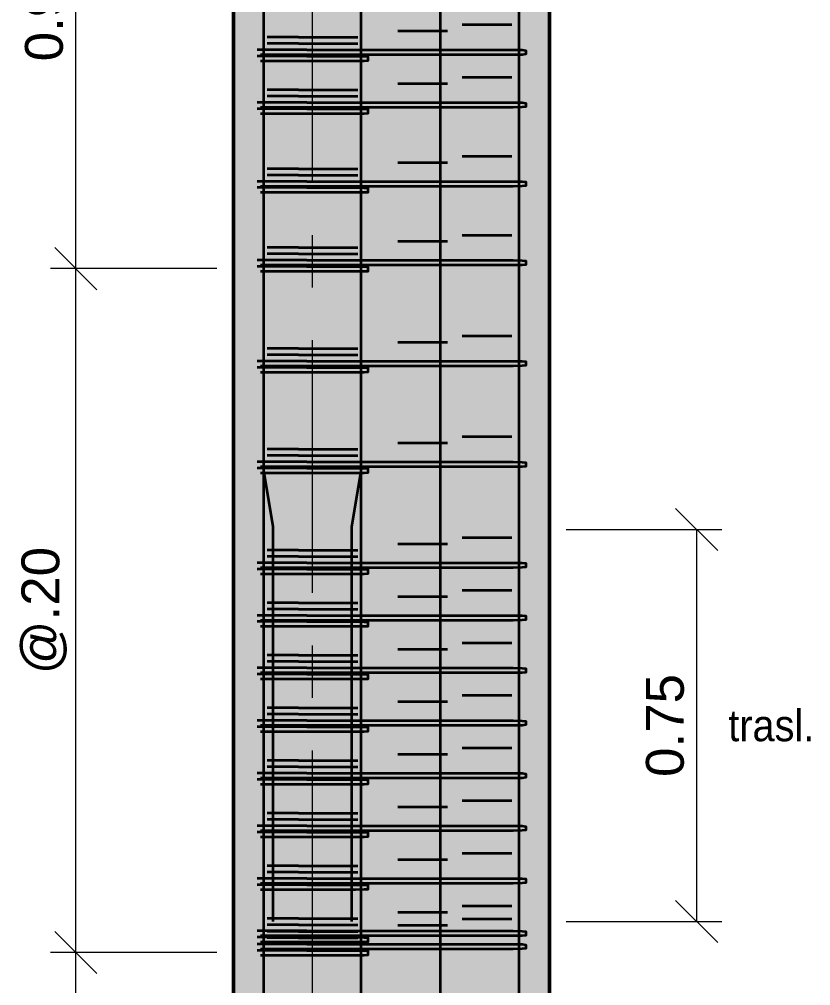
# Model space of a CAD drawing. Header units: metres. Extents: x 200 to 604, y -2 to 12.
# Drawn here: x 319.443 to 320.947, y 0.853 to 2.69 of the extents above; entities that cross this region are included whole.
import ezdxf
from ezdxf.enums import TextEntityAlignment as Align

# ---------------------------------------------------------------- set-up
doc = ezdxf.new("R2010")
doc.units = ezdxf.units.M
doc.linetypes.add('EJE40', pattern=[0.7, 0.48, -0.08, 0.06, -0.08])
for name, color, linetype, lineweight in [('E-ACERO', 1, 'Continuous', 35), ('E-ACERO-TXT', 7, 'Continuous', 18), ('E-CORTE', 7, 'Continuous', 50), ('E-CORTE-ACH', 254, 'Continuous', 0), ('E-COTA', 7, 'Continuous', 13), ('E-EJES', 1, 'Continuous', 18)]:
    doc.layers.add(name, color=color, linetype=linetype, lineweight=lineweight)
doc.styles.add('ARIAL', font='arial.ttf')
doc.dimstyles.new('COTA40', dxfattribs={"dimtxt": 0.072, "dimasz": 0.048, "dimexe": 0.048, "dimexo": 0.032, "dimgap": 0.024, "dimtad": 1, "dimzin": 0, "dimdsep": 46, "dimtxsty": 'ARIAL', "dimtsz": 0.04, "dimcen": 2.5, "dimclrd": 7, "dimclre": 7, "dimclrt": 7, "dimazin": 3, "dimtfac": 1, "dimtmove": 2, "dimatfit": 3, "dimlwd": 13, "dimlwe": 13})

msp = doc.modelspace()

# ---------------------------------------------------------------- hatches: boundary and pattern name
at = {"layer": 'E-CORTE-ACH'}
msp.add_hatch(color=256, dxfattribs=at).paths.add_polyline_path([(320.45, 0), (320.3, 0), (320, 0), (319.85, 0), (319.85, 2.4), (319.85, 3.2), (320, 3.2), (320.3, 3.2), (320.45, 3.2), (320.45, 1.6)])

# ---------------------------------------------------------------- linework, layer by layer
at = {"layer": 'E-ACERO'}
for points in [[(319.9075, 0.975), (319.9075, 1.7204), (319.9075, 1.725), (319.9075, 1.7295), (319.9075, 1.8277), (319.9075, 1.8323), (319.9075, 1.8368), (319.9075, 4.625)], [(319.9253, 0.975), (319.9253, 1.7204), (319.9251, 1.725), (319.9246, 1.7295), (319.9082, 1.8277), (319.9077, 1.8323), (319.9075, 1.8368), (319.9075, 4.625)], [(319.9253, 0.975), (319.9253, 1.7204), (319.9251, 1.725), (319.9246, 1.7295), (319.9082, 1.8277), (319.9077, 1.8323), (319.9075, 1.8368), (319.9075, 4.625)], [(319.9253, 0.975), (319.9253, 1.7204), (319.9251, 1.725), (319.9246, 1.7295), (319.9082, 1.8277), (319.9077, 1.8323), (319.9075, 1.8368), (319.9075, 4.625)], [(319.9253, 0.975), (319.9253, 1.7204), (319.9251, 1.725), (319.9246, 1.7295), (319.9082, 1.8277), (319.9077, 1.8323), (319.9075, 1.8368), (319.9075, 4.625)], [(320.0747, 0.975), (320.0747, 1.7204), (320.0749, 1.725), (320.0754, 1.7295), (320.0918, 1.8277), (320.0923, 1.8323), (320.0925, 1.8368), (320.0925, 4.625)], [(320.0747, 0.975), (320.0747, 1.7204), (320.0749, 1.725), (320.0754, 1.7295), (320.0918, 1.8277), (320.0923, 1.8323), (320.0925, 1.8368), (320.0925, 4.625)], [(320.0747, 0.975), (320.0747, 1.7204), (320.0749, 1.725), (320.0754, 1.7295), (320.0918, 1.8277), (320.0923, 1.8323), (320.0925, 1.8368), (320.0925, 4.625)], [(320.0925, 0.975), (320.0925, 1.7204), (320.0925, 1.725), (320.0925, 1.7295), (320.0925, 1.8277), (320.0925, 1.8323), (320.0925, 1.8368), (320.0925, 4.625)], [(320.0925, 0.975), (320.0925, 1.7204), (320.0925, 1.725), (320.0925, 1.7295), (320.0925, 1.8277), (320.0925, 1.8323), (320.0925, 1.8368), (320.0925, 4.625)], [(320.243, 0.975), (320.243, 1.7204), (320.243, 1.725), (320.243, 1.7295), (320.243, 1.8277), (320.243, 1.8323), (320.243, 1.8368), (320.243, 4.625)], [(320.243, 0.975), (320.243, 1.7204), (320.243, 1.725), (320.243, 1.7295), (320.243, 1.8277), (320.243, 1.8323), (320.243, 1.8368), (320.243, 4.625)], [(320.3925, 0.975), (320.3925, 1.7204), (320.3925, 1.725), (320.3925, 1.7295), (320.3925, 1.8277), (320.3925, 1.8323), (320.3925, 1.8368), (320.3925, 4.625)], [(320.3925, 0.975), (320.3925, 1.7204), (320.3925, 1.725), (320.3925, 1.7295), (320.3925, 1.8277), (320.3925, 1.8323), (320.3925, 1.8368), (320.3925, 4.625)], [(320.1622, 2.668), (320.216, 2.668)], [(320.216, 2.668), (320.242, 2.668)], [(320.242, 2.668), (320.2567, 2.668)], [(320.2843, 2.68), (320.3382, 2.68)], [(320.3382, 2.68), (320.3641, 2.68)], [(320.3641, 2.68), (320.3788, 2.68)], [(319.9192, 2.656), (319.914, 2.656)], [(319.936, 2.656), (319.9192, 2.656)], [(319.9731, 2.656), (319.936, 2.656)], [(319.9731, 2.656), (320.0269, 2.656)], [(320.0269, 2.656), (320.064, 2.656)], [(320.064, 2.656), (320.0808, 2.656)], [(320.0808, 2.656), (320.086, 2.656)], [(319.9017, 2.632), (319.8948, 2.632)], [(319.9095, 2.632), (319.9017, 2.632)], [(319.9186, 2.632), (319.9095, 2.632)], [(319.9192, 2.644), (319.914, 2.644)], [(319.9354, 2.632), (319.9186, 2.632)], [(319.936, 2.644), (319.9192, 2.644)], [(319.9893, 2.632), (319.9354, 2.632)], [(319.9731, 2.644), (319.936, 2.644)], [(319.9893, 2.632), (320.3814, 2.632), (320.3983, 2.6317), (320.4052, 2.6309), (320.4052, 2.6236), (320.3983, 2.6228), (320.3814, 2.6225), (319.9604, 2.6225)], [(319.9731, 2.644), (320.0269, 2.644)], [(320.0269, 2.644), (320.064, 2.644)], [(320.064, 2.644), (320.0808, 2.644)], [(320.0808, 2.644), (320.086, 2.644)], [(319.9017, 2.62), (319.8948, 2.62)], [(319.9065, 2.6225), (319.9013, 2.6225)], [(319.9065, 2.6105), (319.9013, 2.6105)], [(319.9095, 2.62), (319.9017, 2.62)], [(319.9233, 2.6225), (319.9065, 2.6225)], [(319.9233, 2.6105), (319.9065, 2.6105)], [(319.9186, 2.62), (319.9095, 2.62)], [(319.9354, 2.62), (319.9186, 2.62)], [(319.9604, 2.6225), (319.9233, 2.6225)], [(319.9604, 2.6105), (319.9233, 2.6105)], [(319.9893, 2.62), (319.9354, 2.62)], [(319.9893, 2.62), (320.0814, 2.62), (320.0983, 2.6199), (320.1052, 2.6196), (320.1052, 2.6109), (320.0983, 2.6106), (320.0814, 2.6105), (319.9604, 2.6105)], [(320.2843, 2.58), (320.3382, 2.58)], [(320.3382, 2.58), (320.3641, 2.58)], [(320.3641, 2.58), (320.3788, 2.58)], [(319.9192, 2.556), (319.914, 2.556)], [(319.936, 2.556), (319.9192, 2.556)], [(319.9731, 2.556), (319.936, 2.556)], [(319.9731, 2.556), (320.0269, 2.556)], [(320.0269, 2.556), (320.064, 2.556)], [(320.064, 2.556), (320.0808, 2.556)], [(320.0808, 2.556), (320.086, 2.556)], [(320.1622, 2.568), (320.216, 2.568)], [(320.216, 2.568), (320.242, 2.568)], [(320.242, 2.568), (320.2567, 2.568)], [(319.9192, 2.544), (319.914, 2.544)], [(319.936, 2.544), (319.9192, 2.544)], [(319.9731, 2.544), (319.936, 2.544)], [(319.9731, 2.544), (320.0269, 2.544)], [(320.0269, 2.544), (320.064, 2.544)], [(320.064, 2.544), (320.0808, 2.544)], [(320.0808, 2.544), (320.086, 2.544)], [(319.9017, 2.532), (319.8948, 2.532)], [(319.9017, 2.52), (319.8948, 2.52)], [(319.9065, 2.5225), (319.9013, 2.5225)], [(319.9095, 2.532), (319.9017, 2.532)], [(319.9095, 2.52), (319.9017, 2.52)], [(319.9233, 2.5225), (319.9065, 2.5225)], [(319.9186, 2.532), (319.9095, 2.532)], [(319.9186, 2.52), (319.9095, 2.52)], [(319.9354, 2.532), (319.9186, 2.532)], [(319.9354, 2.52), (319.9186, 2.52)], [(319.9604, 2.5225), (319.9233, 2.5225)], [(319.9893, 2.532), (319.9354, 2.532)], [(319.9893, 2.52), (319.9354, 2.52)], [(319.9893, 2.532), (320.3814, 2.532), (320.3983, 2.5317), (320.4052, 2.5309), (320.4052, 2.5236), (320.3983, 2.5228), (320.3814, 2.5225), (319.9604, 2.5225)], [(319.9893, 2.52), (320.0814, 2.52), (320.0983, 2.5199), (320.1052, 2.5196), (320.1052, 2.5109), (320.0983, 2.5106), (320.0814, 2.5105), (319.9604, 2.5105)], [(319.9065, 2.5105), (319.9013, 2.5105)], [(319.9233, 2.5105), (319.9065, 2.5105)], [(319.9604, 2.5105), (319.9233, 2.5105)], [(320.2843, 2.43), (320.3382, 2.43)], [(320.3382, 2.43), (320.3641, 2.43)], [(320.3641, 2.43), (320.3788, 2.43)], [(320.1622, 2.418), (320.216, 2.418)], [(320.216, 2.418), (320.242, 2.418)], [(320.242, 2.418), (320.2567, 2.418)], [(319.9192, 2.406), (319.914, 2.406)], [(319.9192, 2.394), (319.914, 2.394)], [(319.936, 2.406), (319.9192, 2.406)], [(319.936, 2.394), (319.9192, 2.394)], [(319.9731, 2.406), (319.936, 2.406)], [(319.9731, 2.394), (319.936, 2.394)], [(319.9731, 2.406), (320.0269, 2.406)], [(319.9731, 2.394), (320.0269, 2.394)], [(320.0269, 2.406), (320.064, 2.406)], [(320.0269, 2.394), (320.064, 2.394)], [(320.064, 2.406), (320.0808, 2.406)], [(320.064, 2.394), (320.0808, 2.394)], [(320.0808, 2.406), (320.086, 2.406)], [(320.0808, 2.394), (320.086, 2.394)], [(319.9017, 2.382), (319.8948, 2.382)], [(319.9017, 2.37), (319.8948, 2.37)], [(319.9065, 2.3725), (319.9013, 2.3725)], [(319.9095, 2.382), (319.9017, 2.382)], [(319.9095, 2.37), (319.9017, 2.37)], [(319.9233, 2.3725), (319.9065, 2.3725)], [(319.9186, 2.382), (319.9095, 2.382)], [(319.9186, 2.37), (319.9095, 2.37)], [(319.9354, 2.382), (319.9186, 2.382)], [(319.9354, 2.37), (319.9186, 2.37)], [(319.9604, 2.3725), (319.9233, 2.3725)], [(319.9893, 2.382), (319.9354, 2.382)], [(319.9893, 2.37), (319.9354, 2.37)], [(319.9893, 2.382), (320.3814, 2.382), (320.3983, 2.3817), (320.4052, 2.3809), (320.4052, 2.3736), (320.3983, 2.3728), (320.3814, 2.3725), (319.9604, 2.3725)], [(319.9893, 2.37), (320.0814, 2.37), (320.0983, 2.3699), (320.1052, 2.3696), (320.1052, 2.3609), (320.0983, 2.3606), (320.0814, 2.3605), (319.9604, 2.3605)], [(319.9065, 2.3605), (319.9013, 2.3605)], [(319.9233, 2.3605), (319.9065, 2.3605)], [(319.9604, 2.3605), (319.9233, 2.3605)], [(320.2843, 2.28), (320.3382, 2.28)], [(320.3382, 2.28), (320.3641, 2.28)], [(320.3641, 2.28), (320.3788, 2.28)], [(320.1622, 2.268), (320.216, 2.268)], [(320.216, 2.268), (320.242, 2.268)], [(320.242, 2.268), (320.2567, 2.268)], [(319.9192, 2.256), (319.914, 2.256)], [(319.9192, 2.244), (319.914, 2.244)], [(319.936, 2.256), (319.9192, 2.256)], [(319.936, 2.244), (319.9192, 2.244)], [(319.9731, 2.256), (319.936, 2.256)], [(319.9731, 2.244), (319.936, 2.244)], [(319.9731, 2.256), (320.0269, 2.256)], [(319.9731, 2.244), (320.0269, 2.244)], [(320.0269, 2.256), (320.064, 2.256)], [(320.0269, 2.244), (320.064, 2.244)], [(320.064, 2.256), (320.0808, 2.256)], [(320.064, 2.244), (320.0808, 2.244)], [(320.0808, 2.256), (320.086, 2.256)], [(320.0808, 2.244), (320.086, 2.244)], [(319.9017, 2.232), (319.8948, 2.232)], [(319.9095, 2.232), (319.9017, 2.232)], [(319.9186, 2.232), (319.9095, 2.232)], [(319.9354, 2.232), (319.9186, 2.232)], [(319.9893, 2.232), (319.9354, 2.232)], [(319.9893, 2.232), (320.3814, 2.232), (320.3983, 2.2317), (320.4052, 2.2309), (320.4052, 2.2236), (320.3983, 2.2228), (320.3814, 2.2225), (319.9604, 2.2225)], [(319.9017, 2.22), (319.8948, 2.22)], [(319.9065, 2.2225), (319.9013, 2.2225)], [(319.9065, 2.2105), (319.9013, 2.2105)], [(319.9095, 2.22), (319.9017, 2.22)], [(319.9233, 2.2225), (319.9065, 2.2225)], [(319.9233, 2.2105), (319.9065, 2.2105)], [(319.9186, 2.22), (319.9095, 2.22)], [(319.9354, 2.22), (319.9186, 2.22)], [(319.9604, 2.2225), (319.9233, 2.2225)], [(319.9604, 2.2105), (319.9233, 2.2105)], [(319.9893, 2.22), (319.9354, 2.22)], [(319.9893, 2.22), (320.0814, 2.22), (320.0983, 2.2199), (320.1052, 2.2196), (320.1052, 2.2109), (320.0983, 2.2106), (320.0814, 2.2105), (319.9604, 2.2105)], [(320.1622, 2.0763), (320.216, 2.0763)], [(320.216, 2.0763), (320.242, 2.0763)], [(320.242, 2.0763), (320.2567, 2.0763)], [(320.2843, 2.0883), (320.3382, 2.0883)], [(320.3382, 2.0883), (320.3641, 2.0883)], [(320.3641, 2.0883), (320.3788, 2.0883)], [(319.9192, 2.0643), (319.914, 2.0643)], [(319.936, 2.0643), (319.9192, 2.0643)], [(319.9731, 2.0643), (319.936, 2.0643)], [(319.9731, 2.0643), (320.0269, 2.0643)], [(320.0269, 2.0643), (320.064, 2.0643)], [(320.064, 2.0643), (320.0808, 2.0643)], [(320.0808, 2.0643), (320.086, 2.0643)], [(319.9017, 2.0403), (319.8948, 2.0403)], [(319.9095, 2.0403), (319.9017, 2.0403)], [(319.9186, 2.0403), (319.9095, 2.0403)], [(319.9192, 2.0523), (319.914, 2.0523)], [(319.9354, 2.0403), (319.9186, 2.0403)], [(319.936, 2.0523), (319.9192, 2.0523)], [(319.9893, 2.0403), (319.9354, 2.0403)], [(319.9731, 2.0523), (319.936, 2.0523)], [(319.9893, 2.0403), (320.3814, 2.0403), (320.3983, 2.04), (320.4052, 2.0393), (320.4052, 2.0319), (320.3983, 2.0311), (320.3814, 2.0308), (319.9604, 2.0308)], [(319.9731, 2.0523), (320.0269, 2.0523)], [(320.0269, 2.0523), (320.064, 2.0523)], [(320.064, 2.0523), (320.0808, 2.0523)], [(320.0808, 2.0523), (320.086, 2.0523)], [(319.9017, 2.0283), (319.8948, 2.0283)], [(319.9065, 2.0308), (319.9013, 2.0308)], [(319.9095, 2.0283), (319.9017, 2.0283)], [(319.9233, 2.0308), (319.9065, 2.0308)], [(319.9186, 2.0283), (319.9095, 2.0283)], [(319.9354, 2.0283), (319.9186, 2.0283)], [(319.9604, 2.0308), (319.9233, 2.0308)], [(319.9893, 2.0283), (319.9354, 2.0283)], [(319.9893, 2.0283), (320.0814, 2.0283), (320.0983, 2.0282), (320.1052, 2.0279), (320.1052, 2.0193), (320.0983, 2.0189), (320.0814, 2.0188), (319.9604, 2.0188)], [(319.9065, 2.0188), (319.9013, 2.0188)], [(319.9233, 2.0188), (319.9065, 2.0188)], [(319.9604, 2.0188), (319.9233, 2.0188)], [(320.2843, 1.8967), (320.3382, 1.8967)], [(320.3382, 1.8967), (320.3641, 1.8967)], [(320.3641, 1.8967), (320.3788, 1.8967)], [(320.1622, 1.8847), (320.216, 1.8847)], [(320.216, 1.8847), (320.242, 1.8847)], [(320.242, 1.8847), (320.2567, 1.8847)], [(319.9192, 1.8727), (319.914, 1.8727)], [(319.9192, 1.8607), (319.914, 1.8607)], [(319.936, 1.8727), (319.9192, 1.8727)], [(319.936, 1.8607), (319.9192, 1.8607)], [(319.9731, 1.8727), (319.936, 1.8727)], [(319.9731, 1.8607), (319.936, 1.8607)], [(319.9731, 1.8727), (320.0269, 1.8727)], [(319.9731, 1.8607), (320.0269, 1.8607)], [(320.0269, 1.8727), (320.064, 1.8727)], [(320.0269, 1.8607), (320.064, 1.8607)], [(320.064, 1.8727), (320.0808, 1.8727)], [(320.064, 1.8607), (320.0808, 1.8607)], [(320.0808, 1.8727), (320.086, 1.8727)], [(320.0808, 1.8607), (320.086, 1.8607)], [(319.9017, 1.8487), (319.8948, 1.8487)], [(319.9065, 1.8391), (319.9013, 1.8391)], [(319.9095, 1.8487), (319.9017, 1.8487)], [(319.9233, 1.8391), (319.9065, 1.8391)], [(319.9186, 1.8487), (319.9095, 1.8487)], [(319.9354, 1.8487), (319.9186, 1.8487)], [(319.9604, 1.8391), (319.9233, 1.8391)], [(319.9893, 1.8487), (319.9354, 1.8487)], [(319.9893, 1.8487), (320.3814, 1.8487), (320.3983, 1.8484), (320.4052, 1.8476), (320.4052, 1.8402), (320.3983, 1.8395), (320.3814, 1.8391), (319.9604, 1.8391)], [(319.9017, 1.8367), (319.8948, 1.8367)], [(319.9065, 1.8271), (319.9013, 1.8271)], [(319.9095, 1.8367), (319.9017, 1.8367)], [(319.9233, 1.8271), (319.9065, 1.8271)], [(319.9186, 1.8367), (319.9095, 1.8367)], [(319.9354, 1.8367), (319.9186, 1.8367)], [(319.9604, 1.8271), (319.9233, 1.8271)], [(319.9893, 1.8367), (319.9354, 1.8367)], [(319.9893, 1.8367), (320.0814, 1.8367), (320.0983, 1.8365), (320.1052, 1.8362), (320.1052, 1.8276), (320.0983, 1.8273), (320.0814, 1.8271), (319.9604, 1.8271)], [(320.1575, -1.8435), (319.963, -1.8435), (319.9237, -1.8272), (319.9075, -1.7879), (319.9075, 1.725)], [(320.1575, -1.8655), (319.963, -1.8655), (319.9237, -1.8492), (319.9075, -1.8099), (319.9075, 1.725)], [(320.1575, -1.8655), (319.963, -1.8655), (319.9237, -1.8492), (319.9075, -1.8099), (319.9075, 1.725)], [(320.1575, -1.8655), (319.963, -1.8655), (319.9237, -1.8492), (319.9075, -1.8099), (319.9075, 1.725)], [(320.3425, -1.8215), (320.1481, -1.8215), (320.1088, -1.8052), (320.0925, -1.7659), (320.0925, 1.725)], [(320.493, -1.7995), (320.2986, -1.7995), (320.2593, -1.7832), (320.243, -1.7439), (320.243, 1.725)], [(320.6425, -1.7775), (320.4481, -1.7775), (320.4088, -1.7612), (320.3925, -1.7219), (320.3925, 1.725)], [(320.1622, 1.693), (320.216, 1.693)], [(320.216, 1.693), (320.242, 1.693)], [(320.242, 1.693), (320.2567, 1.693)], [(320.2843, 1.705), (320.3382, 1.705)], [(320.3382, 1.705), (320.3641, 1.705)], [(320.3641, 1.705), (320.3788, 1.705)], [(319.9192, 1.681), (319.914, 1.681)], [(319.936, 1.681), (319.9192, 1.681)], [(319.9731, 1.681), (319.936, 1.681)], [(319.9731, 1.681), (320.0269, 1.681)], [(320.0269, 1.681), (320.064, 1.681)], [(320.064, 1.681), (320.0808, 1.681)], [(320.0808, 1.681), (320.086, 1.681)], [(319.9017, 1.657), (319.8948, 1.657)], [(319.9095, 1.657), (319.9017, 1.657)], [(319.9186, 1.657), (319.9095, 1.657)], [(319.9192, 1.669), (319.914, 1.669)], [(319.9354, 1.657), (319.9186, 1.657)], [(319.936, 1.669), (319.9192, 1.669)], [(319.9893, 1.657), (319.9354, 1.657)], [(319.9731, 1.669), (319.936, 1.669)], [(319.9893, 1.657), (320.3814, 1.657), (320.3983, 1.6567), (320.4052, 1.6559), (320.4052, 1.6486), (320.3983, 1.6478), (320.3814, 1.6475), (319.9604, 1.6475)], [(319.9731, 1.669), (320.0269, 1.669)], [(320.0269, 1.669), (320.064, 1.669)], [(320.064, 1.669), (320.0808, 1.669)], [(320.0808, 1.669), (320.086, 1.669)], [(319.9017, 1.645), (319.8948, 1.645)], [(319.9065, 1.6475), (319.9013, 1.6475)], [(319.9065, 1.6355), (319.9013, 1.6355)], [(319.9095, 1.645), (319.9017, 1.645)], [(319.9233, 1.6475), (319.9065, 1.6475)], [(319.9233, 1.6355), (319.9065, 1.6355)], [(319.9186, 1.645), (319.9095, 1.645)], [(319.9354, 1.645), (319.9186, 1.645)], [(319.9604, 1.6475), (319.9233, 1.6475)], [(319.9604, 1.6355), (319.9233, 1.6355)], [(319.9893, 1.645), (319.9354, 1.645)], [(319.9893, 1.645), (320.0814, 1.645), (320.0983, 1.6449), (320.1052, 1.6446), (320.1052, 1.6359), (320.0983, 1.6356), (320.0814, 1.6355), (319.9604, 1.6355)], [(320.2843, 1.605), (320.3382, 1.605)], [(320.3382, 1.605), (320.3641, 1.605)], [(320.3641, 1.605), (320.3788, 1.605)], [(319.9192, 1.581), (319.914, 1.581)], [(319.936, 1.581), (319.9192, 1.581)], [(319.9731, 1.581), (319.936, 1.581)], [(319.9731, 1.581), (320.0269, 1.581)], [(320.0269, 1.581), (320.064, 1.581)], [(320.064, 1.581), (320.0808, 1.581)], [(320.0808, 1.581), (320.086, 1.581)], [(320.1622, 1.593), (320.216, 1.593)], [(320.216, 1.593), (320.242, 1.593)], [(320.242, 1.593), (320.2567, 1.593)], [(319.9192, 1.569), (319.914, 1.569)], [(319.936, 1.569), (319.9192, 1.569)], [(319.9731, 1.569), (319.936, 1.569)], [(319.9731, 1.569), (320.0269, 1.569)], [(320.0269, 1.569), (320.064, 1.569)], [(320.064, 1.569), (320.0808, 1.569)], [(320.0808, 1.569), (320.086, 1.569)], [(319.9017, 1.557), (319.8948, 1.557)], [(319.9017, 1.545), (319.8948, 1.545)], [(319.9065, 1.5475), (319.9013, 1.5475)], [(319.9095, 1.557), (319.9017, 1.557)], [(319.9095, 1.545), (319.9017, 1.545)], [(319.9233, 1.5475), (319.9065, 1.5475)], [(319.9186, 1.557), (319.9095, 1.557)], [(319.9186, 1.545), (319.9095, 1.545)], [(319.9354, 1.557), (319.9186, 1.557)], [(319.9354, 1.545), (319.9186, 1.545)], [(319.9604, 1.5475), (319.9233, 1.5475)], [(319.9893, 1.557), (319.9354, 1.557)], [(319.9893, 1.545), (319.9354, 1.545)], [(319.9893, 1.557), (320.3814, 1.557), (320.3983, 1.5567), (320.4052, 1.5559), (320.4052, 1.5486), (320.3983, 1.5478), (320.3814, 1.5475), (319.9604, 1.5475)], [(319.9893, 1.545), (320.0814, 1.545), (320.0983, 1.5449), (320.1052, 1.5446), (320.1052, 1.5359), (320.0983, 1.5356), (320.0814, 1.5355), (319.9604, 1.5355)], [(319.9065, 1.5355), (319.9013, 1.5355)], [(319.9233, 1.5355), (319.9065, 1.5355)], [(319.9604, 1.5355), (319.9233, 1.5355)], [(320.1622, 1.493), (320.216, 1.493)], [(320.216, 1.493), (320.242, 1.493)], [(320.242, 1.493), (320.2567, 1.493)], [(320.2843, 1.505), (320.3382, 1.505)], [(320.3382, 1.505), (320.3641, 1.505)], [(320.3641, 1.505), (320.3788, 1.505)], [(319.9192, 1.481), (319.914, 1.481)], [(319.936, 1.481), (319.9192, 1.481)], [(319.9731, 1.481), (319.936, 1.481)], [(319.9731, 1.481), (320.0269, 1.481)], [(320.0269, 1.481), (320.064, 1.481)], [(320.064, 1.481), (320.0808, 1.481)], [(320.0808, 1.481), (320.086, 1.481)], [(319.9017, 1.457), (319.8948, 1.457)], [(319.9095, 1.457), (319.9017, 1.457)], [(319.9186, 1.457), (319.9095, 1.457)], [(319.9192, 1.469), (319.914, 1.469)], [(319.9354, 1.457), (319.9186, 1.457)], [(319.936, 1.469), (319.9192, 1.469)], [(319.9893, 1.457), (319.9354, 1.457)], [(319.9731, 1.469), (319.936, 1.469)], [(319.9893, 1.457), (320.3814, 1.457), (320.3983, 1.4567), (320.4052, 1.4559), (320.4052, 1.4486), (320.3983, 1.4478), (320.3814, 1.4475), (319.9604, 1.4475)], [(319.9731, 1.469), (320.0269, 1.469)], [(320.0269, 1.469), (320.064, 1.469)], [(320.064, 1.469), (320.0808, 1.469)], [(320.0808, 1.469), (320.086, 1.469)], [(319.9017, 1.445), (319.8948, 1.445)], [(319.9065, 1.4475), (319.9013, 1.4475)], [(319.9065, 1.4355), (319.9013, 1.4355)], [(319.9095, 1.445), (319.9017, 1.445)], [(319.9233, 1.4475), (319.9065, 1.4475)], [(319.9233, 1.4355), (319.9065, 1.4355)], [(319.9186, 1.445), (319.9095, 1.445)], [(319.9354, 1.445), (319.9186, 1.445)], [(319.9604, 1.4475), (319.9233, 1.4475)], [(319.9604, 1.4355), (319.9233, 1.4355)], [(319.9893, 1.445), (319.9354, 1.445)], [(319.9893, 1.445), (320.0814, 1.445), (320.0983, 1.4449), (320.1052, 1.4446), (320.1052, 1.4359), (320.0983, 1.4356), (320.0814, 1.4355), (319.9604, 1.4355)], [(320.2843, 1.405), (320.3382, 1.405)], [(320.3382, 1.405), (320.3641, 1.405)], [(320.3641, 1.405), (320.3788, 1.405)], [(319.9192, 1.381), (319.914, 1.381)], [(319.936, 1.381), (319.9192, 1.381)], [(319.9731, 1.381), (319.936, 1.381)], [(319.9731, 1.381), (320.0269, 1.381)], [(320.0269, 1.381), (320.064, 1.381)], [(320.064, 1.381), (320.0808, 1.381)], [(320.0808, 1.381), (320.086, 1.381)], [(320.1622, 1.393), (320.216, 1.393)], [(320.216, 1.393), (320.242, 1.393)], [(320.242, 1.393), (320.2567, 1.393)], [(319.9192, 1.369), (319.914, 1.369)], [(319.936, 1.369), (319.9192, 1.369)], [(319.9731, 1.369), (319.936, 1.369)], [(319.9731, 1.369), (320.0269, 1.369)], [(320.0269, 1.369), (320.064, 1.369)], [(320.064, 1.369), (320.0808, 1.369)], [(320.0808, 1.369), (320.086, 1.369)], [(319.9017, 1.357), (319.8948, 1.357)], [(319.9017, 1.345), (319.8948, 1.345)], [(319.9065, 1.3475), (319.9013, 1.3475)], [(319.9095, 1.357), (319.9017, 1.357)], [(319.9095, 1.345), (319.9017, 1.345)], [(319.9233, 1.3475), (319.9065, 1.3475)], [(319.9186, 1.357), (319.9095, 1.357)], [(319.9186, 1.345), (319.9095, 1.345)], [(319.9354, 1.357), (319.9186, 1.357)], [(319.9354, 1.345), (319.9186, 1.345)], [(319.9604, 1.3475), (319.9233, 1.3475)], [(319.9893, 1.357), (319.9354, 1.357)], [(319.9893, 1.345), (319.9354, 1.345)], [(319.9893, 1.357), (320.3814, 1.357), (320.3983, 1.3567), (320.4052, 1.3559), (320.4052, 1.3486), (320.3983, 1.3478), (320.3814, 1.3475), (319.9604, 1.3475)], [(319.9893, 1.345), (320.0814, 1.345), (320.0983, 1.3449), (320.1052, 1.3446), (320.1052, 1.3359), (320.0983, 1.3356), (320.0814, 1.3355), (319.9604, 1.3355)], [(319.9065, 1.3355), (319.9013, 1.3355)], [(319.9233, 1.3355), (319.9065, 1.3355)], [(319.9604, 1.3355), (319.9233, 1.3355)], [(320.2843, 1.305), (320.3382, 1.305)], [(320.3382, 1.305), (320.3641, 1.305)], [(320.3641, 1.305), (320.3788, 1.305)], [(320.1622, 1.293), (320.216, 1.293)], [(320.216, 1.293), (320.242, 1.293)], [(320.242, 1.293), (320.2567, 1.293)], [(319.9192, 1.281), (319.914, 1.281)], [(319.9192, 1.269), (319.914, 1.269)], [(319.936, 1.281), (319.9192, 1.281)], [(319.936, 1.269), (319.9192, 1.269)], [(319.9731, 1.281), (319.936, 1.281)], [(319.9731, 1.269), (319.936, 1.269)], [(319.9731, 1.281), (320.0269, 1.281)], [(319.9731, 1.269), (320.0269, 1.269)], [(320.0269, 1.281), (320.064, 1.281)], [(320.0269, 1.269), (320.064, 1.269)], [(320.064, 1.281), (320.0808, 1.281)], [(320.064, 1.269), (320.0808, 1.269)], [(320.0808, 1.281), (320.086, 1.281)], [(320.0808, 1.269), (320.086, 1.269)], [(319.9017, 1.257), (319.8948, 1.257)], [(319.9095, 1.257), (319.9017, 1.257)], [(319.9186, 1.257), (319.9095, 1.257)], [(319.9354, 1.257), (319.9186, 1.257)], [(319.9893, 1.257), (319.9354, 1.257)], [(319.9893, 1.257), (320.3814, 1.257), (320.3983, 1.2567), (320.4052, 1.2559), (320.4052, 1.2486), (320.3983, 1.2478), (320.3814, 1.2475), (319.9604, 1.2475)], [(319.9017, 1.245), (319.8948, 1.245)], [(319.9065, 1.2475), (319.9013, 1.2475)], [(319.9065, 1.2355), (319.9013, 1.2355)], [(319.9095, 1.245), (319.9017, 1.245)], [(319.9233, 1.2475), (319.9065, 1.2475)], [(319.9233, 1.2355), (319.9065, 1.2355)], [(319.9186, 1.245), (319.9095, 1.245)], [(319.9354, 1.245), (319.9186, 1.245)], [(319.9604, 1.2475), (319.9233, 1.2475)], [(319.9604, 1.2355), (319.9233, 1.2355)], [(319.9893, 1.245), (319.9354, 1.245)], [(319.9893, 1.245), (320.0814, 1.245), (320.0983, 1.2449), (320.1052, 1.2446), (320.1052, 1.2359), (320.0983, 1.2356), (320.0814, 1.2355), (319.9604, 1.2355)], [(320.2843, 1.205), (320.3382, 1.205)], [(320.3382, 1.205), (320.3641, 1.205)], [(320.3641, 1.205), (320.3788, 1.205)], [(319.9192, 1.181), (319.914, 1.181)], [(319.936, 1.181), (319.9192, 1.181)], [(319.9731, 1.181), (319.936, 1.181)], [(319.9731, 1.181), (320.0269, 1.181)], [(320.0269, 1.181), (320.064, 1.181)], [(320.064, 1.181), (320.0808, 1.181)], [(320.0808, 1.181), (320.086, 1.181)], [(320.1622, 1.193), (320.216, 1.193)], [(320.216, 1.193), (320.242, 1.193)], [(320.242, 1.193), (320.2567, 1.193)], [(319.9192, 1.169), (319.914, 1.169)], [(319.936, 1.169), (319.9192, 1.169)], [(319.9731, 1.169), (319.936, 1.169)], [(319.9731, 1.169), (320.0269, 1.169)], [(320.0269, 1.169), (320.064, 1.169)], [(320.064, 1.169), (320.0808, 1.169)], [(320.0808, 1.169), (320.086, 1.169)], [(319.9017, 1.157), (319.8948, 1.157)], [(319.9017, 1.145), (319.8948, 1.145)], [(319.9065, 1.1475), (319.9013, 1.1475)], [(319.9095, 1.157), (319.9017, 1.157)], [(319.9095, 1.145), (319.9017, 1.145)], [(319.9233, 1.1475), (319.9065, 1.1475)], [(319.9186, 1.157), (319.9095, 1.157)], [(319.9186, 1.145), (319.9095, 1.145)], [(319.9354, 1.157), (319.9186, 1.157)], [(319.9354, 1.145), (319.9186, 1.145)], [(319.9604, 1.1475), (319.9233, 1.1475)], [(319.9893, 1.157), (319.9354, 1.157)], [(319.9893, 1.145), (319.9354, 1.145)], [(319.9893, 1.157), (320.3814, 1.157), (320.3983, 1.1567), (320.4052, 1.1559), (320.4052, 1.1486), (320.3983, 1.1478), (320.3814, 1.1475), (319.9604, 1.1475)], [(319.9893, 1.145), (320.0814, 1.145), (320.0983, 1.1449), (320.1052, 1.1446), (320.1052, 1.1359), (320.0983, 1.1356), (320.0814, 1.1355), (319.9604, 1.1355)], [(319.9065, 1.1355), (319.9013, 1.1355)], [(319.9233, 1.1355), (319.9065, 1.1355)], [(319.9604, 1.1355), (319.9233, 1.1355)], [(320.2843, 1.105), (320.3382, 1.105)], [(320.3382, 1.105), (320.3641, 1.105)], [(320.3641, 1.105), (320.3788, 1.105)], [(320.1622, 1.093), (320.216, 1.093)], [(320.216, 1.093), (320.242, 1.093)], [(320.242, 1.093), (320.2567, 1.093)], [(319.9192, 1.081), (319.914, 1.081)], [(319.9192, 1.069), (319.914, 1.069)], [(319.936, 1.081), (319.9192, 1.081)], [(319.936, 1.069), (319.9192, 1.069)], [(319.9731, 1.081), (319.936, 1.081)], [(319.9731, 1.069), (319.936, 1.069)], [(319.9731, 1.081), (320.0269, 1.081)], [(319.9731, 1.069), (320.0269, 1.069)], [(320.0269, 1.081), (320.064, 1.081)], [(320.0269, 1.069), (320.064, 1.069)], [(320.064, 1.081), (320.0808, 1.081)], [(320.064, 1.069), (320.0808, 1.069)], [(320.0808, 1.081), (320.086, 1.081)], [(320.0808, 1.069), (320.086, 1.069)], [(319.9017, 1.057), (319.8948, 1.057)], [(319.9065, 1.0475), (319.9013, 1.0475)], [(319.9095, 1.057), (319.9017, 1.057)], [(319.9233, 1.0475), (319.9065, 1.0475)], [(319.9186, 1.057), (319.9095, 1.057)], [(319.9354, 1.057), (319.9186, 1.057)], [(319.9604, 1.0475), (319.9233, 1.0475)], [(319.9893, 1.057), (319.9354, 1.057)], [(319.9893, 1.057), (320.3814, 1.057), (320.3983, 1.0567), (320.4052, 1.0559), (320.4052, 1.0486), (320.3983, 1.0478), (320.3814, 1.0475), (319.9604, 1.0475)], [(319.9017, 1.045), (319.8948, 1.045)], [(319.9065, 1.0355), (319.9013, 1.0355)], [(319.9095, 1.045), (319.9017, 1.045)], [(319.9233, 1.0355), (319.9065, 1.0355)], [(319.9186, 1.045), (319.9095, 1.045)], [(319.9354, 1.045), (319.9186, 1.045)], [(319.9604, 1.0355), (319.9233, 1.0355)], [(319.9893, 1.045), (319.9354, 1.045)], [(319.9893, 1.045), (320.0814, 1.045), (320.0983, 1.0449), (320.1052, 1.0446), (320.1052, 1.0359), (320.0983, 1.0356), (320.0814, 1.0355), (319.9604, 1.0355)], [(320.1622, 0.993), (320.216, 0.993)], [(320.216, 0.993), (320.242, 0.993)], [(320.242, 0.993), (320.2567, 0.993)], [(320.2843, 1.005), (320.3382, 1.005)], [(320.3382, 1.005), (320.3641, 1.005)], [(320.3641, 1.005), (320.3788, 1.005)], [(319.9192, 0.981), (319.914, 0.981)], [(319.936, 0.981), (319.9192, 0.981)], [(319.9731, 0.981), (319.936, 0.981)], [(319.9731, 0.981), (320.0269, 0.981)], [(320.0269, 0.981), (320.064, 0.981)], [(320.064, 0.981), (320.0808, 0.981)], [(320.0808, 0.981), (320.086, 0.981)], [(320.2843, 0.98), (320.3382, 0.98)], [(320.3382, 0.98), (320.3641, 0.98)], [(320.3641, 0.98), (320.3788, 0.98)], [(319.9017, 0.957), (319.8948, 0.957)], [(319.9095, 0.957), (319.9017, 0.957)], [(319.9186, 0.957), (319.9095, 0.957)], [(319.9192, 0.969), (319.914, 0.969)], [(319.9192, 0.956), (319.914, 0.956)], [(319.9354, 0.957), (319.9186, 0.957)], [(319.936, 0.969), (319.9192, 0.969)], [(319.936, 0.956), (319.9192, 0.956)], [(319.9893, 0.957), (319.9354, 0.957)], [(319.9731, 0.969), (319.936, 0.969)], [(319.9731, 0.956), (319.936, 0.956)], [(319.9893, 0.957), (320.3814, 0.957), (320.3983, 0.9567), (320.4052, 0.9559), (320.4052, 0.9486), (320.3983, 0.9478), (320.3814, 0.9475), (319.9604, 0.9475)], [(319.9731, 0.969), (320.0269, 0.969)], [(319.9731, 0.956), (320.0269, 0.956)], [(320.0269, 0.969), (320.064, 0.969)], [(320.0269, 0.956), (320.064, 0.956)], [(320.064, 0.969), (320.0808, 0.969)], [(320.064, 0.956), (320.0808, 0.956)], [(320.0808, 0.969), (320.086, 0.969)], [(320.0808, 0.956), (320.086, 0.956)], [(320.1622, 0.968), (320.216, 0.968)], [(320.216, 0.968), (320.242, 0.968)], [(320.242, 0.968), (320.2567, 0.968)], [(319.9017, 0.945), (319.8948, 0.945)], [(319.9065, 0.9475), (319.9013, 0.9475)], [(319.9095, 0.945), (319.9017, 0.945)], [(319.9233, 0.9475), (319.9065, 0.9475)], [(319.9186, 0.945), (319.9095, 0.945)], [(319.9192, 0.944), (319.914, 0.944)], [(319.9354, 0.945), (319.9186, 0.945)], [(319.936, 0.944), (319.9192, 0.944)], [(319.9604, 0.9475), (319.9233, 0.9475)], [(319.9893, 0.945), (319.9354, 0.945)], [(319.9731, 0.944), (319.936, 0.944)], [(319.9893, 0.945), (320.0814, 0.945), (320.0983, 0.9449), (320.1052, 0.9446), (320.1052, 0.9359), (320.0983, 0.9356), (320.0814, 0.9355), (319.9604, 0.9355)], [(319.9731, 0.944), (320.0269, 0.944)], [(320.0269, 0.944), (320.064, 0.944)], [(320.064, 0.944), (320.0808, 0.944)], [(320.0808, 0.944), (320.086, 0.944)], [(319.9017, 0.932), (319.8948, 0.932)], [(319.9017, 0.92), (319.8948, 0.92)], [(319.9065, 0.9355), (319.9013, 0.9355)], [(319.9065, 0.9225), (319.9013, 0.9225)], [(319.9095, 0.932), (319.9017, 0.932)], [(319.9095, 0.92), (319.9017, 0.92)], [(319.9233, 0.9355), (319.9065, 0.9355)], [(319.9233, 0.9225), (319.9065, 0.9225)], [(319.9186, 0.932), (319.9095, 0.932)], [(319.9186, 0.92), (319.9095, 0.92)], [(319.9354, 0.932), (319.9186, 0.932)], [(319.9354, 0.92), (319.9186, 0.92)], [(319.9604, 0.9355), (319.9233, 0.9355)], [(319.9604, 0.9225), (319.9233, 0.9225)], [(319.9893, 0.932), (319.9354, 0.932)], [(319.9893, 0.92), (319.9354, 0.92)], [(319.9893, 0.932), (320.3814, 0.932), (320.3983, 0.9317), (320.4052, 0.9309), (320.4052, 0.9236), (320.3983, 0.9228), (320.3814, 0.9225), (319.9604, 0.9225)], [(319.9893, 0.92), (320.0814, 0.92), (320.0983, 0.9199), (320.1052, 0.9196), (320.1052, 0.9109), (320.0983, 0.9106), (320.0814, 0.9105), (319.9604, 0.9105)], [(319.9065, 0.9105), (319.9013, 0.9105)], [(319.9233, 0.9105), (319.9065, 0.9105)], [(319.9604, 0.9105), (319.9233, 0.9105)]]:
    msp.add_lwpolyline(points, dxfattribs=at)
at = {"layer": 'E-CORTE'}
msp.add_lwpolyline([(320.45, 0), (320.3, 0), (320, 0), (319.85, 0), (319.85, 2.4), (319.85, 3.2), (320, 3.2), (320.3, 3.2), (320.45, 3.2), (320.45, 1.6), (320.45, 0)], dxfattribs=at)
at = {"layer": 'E-EJES', "linetype": 'EJE40'}
msp.add_line((320, -2.3), (320, 11.7), dxfattribs=at)

# ---------------------------------------------------------------- texts
at = {"layer": 'E-ACERO-TXT', "style": 'ARIAL', "width": 0.9}
msp.add_text('trasl.', height=0.06, dxfattribs=at).set_placement((320.79, 1.3477), align=Align.MIDDLE_LEFT)

# ---------------------------------------------------------------- dimensions: what is measured, and where the dimension line sits
at = {"layer": 'E-COTA'}
for base, p1, p2, text in [((319.55, 2.2161), (319.85, 2.2161), (319.85, 3.2), '0.98'), ((319.55, 0.9161), (319.85, 0.9161), (319.85, 2.2161), '@.20'), ((320.73, 0.975), (320.45, 0.975), (320.45, 1.7204), '0.75'), ((319.55, 0), (319.85, 0), (319.85, 0.9161), '0.92')]:
    msp.add_linear_dim(base=base, p1=p1, p2=p2, angle=90, text=text, dimstyle='COTA40', override={"dimdec": 2}, dxfattribs=at).render()

doc.saveas('drawing.dxf')
